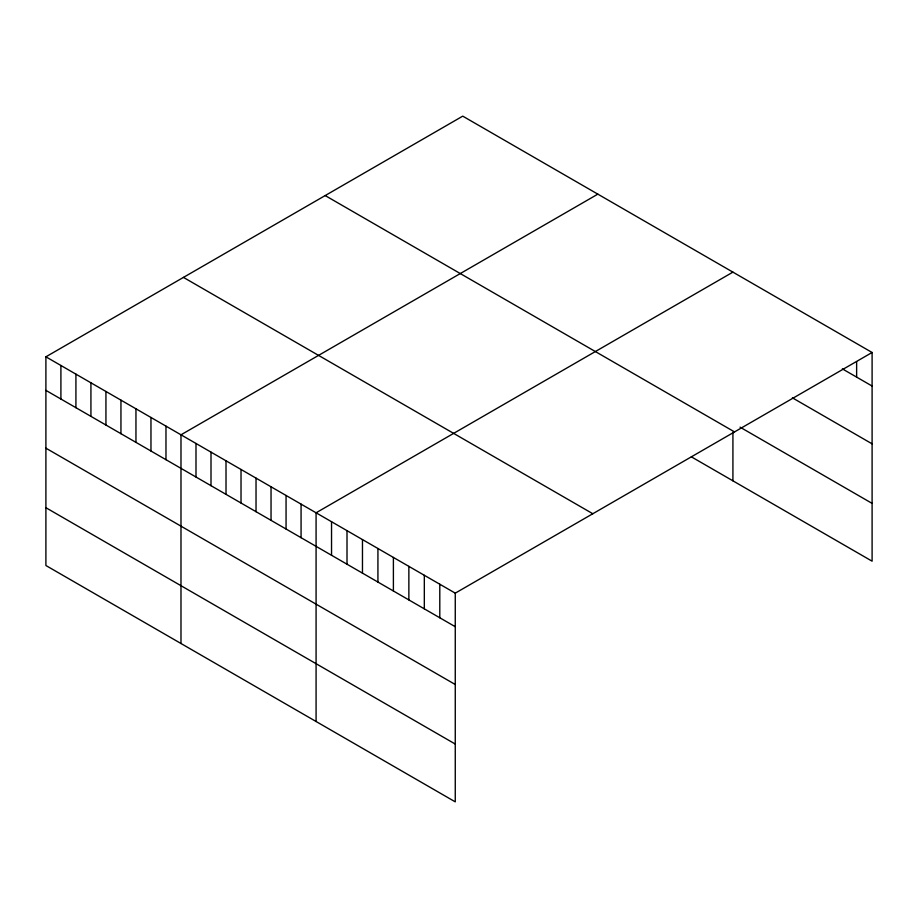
<?xml version="1.0" encoding="UTF-8"?>
<svg xmlns="http://www.w3.org/2000/svg" width="918" height="918" viewBox="0 0 918 918"><rect width="100%" height="100%" fill="white"/><g stroke="black" fill="none" stroke-linecap="round" stroke-linejoin="round"><path stroke-width="1.38" d="M872.1 352.489L455.259 593.154L455.259 801.85L45.9 565.511L45.9 356.815L462.741 116.15L872.1 352.489L872.1 561.185L691.357 456.831M597.836 194.146L180.984 434.811L180.984 643.507M732.92 272.13L316.079 512.795L316.079 721.491M842.357 368.875L872.1 386.042M792.395 397.827L872.1 443.842M740.057 427.157L872.1 503.385M325.19 195.568L734.538 431.908M183.462 277.397L592.81 513.736M45.9 356.815L455.259 593.154M45.9 390.368L455.259 626.707M45.9 448.168L455.259 684.507M45.9 507.711L455.259 744.05M856.632 361.738L856.632 377.114M732.92 432.229L732.92 480.825M439.791 584.227L439.791 617.78M424.323 575.299L424.323 608.852M408.866 566.372L408.866 599.924M393.397 557.444L393.397 590.997M377.929 548.516L377.929 582.069M362.472 539.577L362.472 573.142M347.004 530.65L347.004 564.214M331.536 521.722L331.536 555.287M301.07 504.131L301.07 537.684M286.06 495.468L286.06 529.02M271.039 486.804L271.039 520.357M256.03 478.129L256.03 511.693M241.021 469.465L241.021 503.03M226.012 460.802L226.012 494.354M211.002 452.138L211.002 485.691M195.993 443.474L195.993 477.027M165.974 426.136L165.974 459.7M150.965 417.472L150.965 451.025M135.956 408.808L135.956 442.361M120.947 400.145L120.947 433.698M105.937 391.481L105.937 425.034M90.928 382.806L90.928 416.37M75.919 374.142L75.919 407.707M60.909 365.479L60.909 399.032"/></g></svg>
